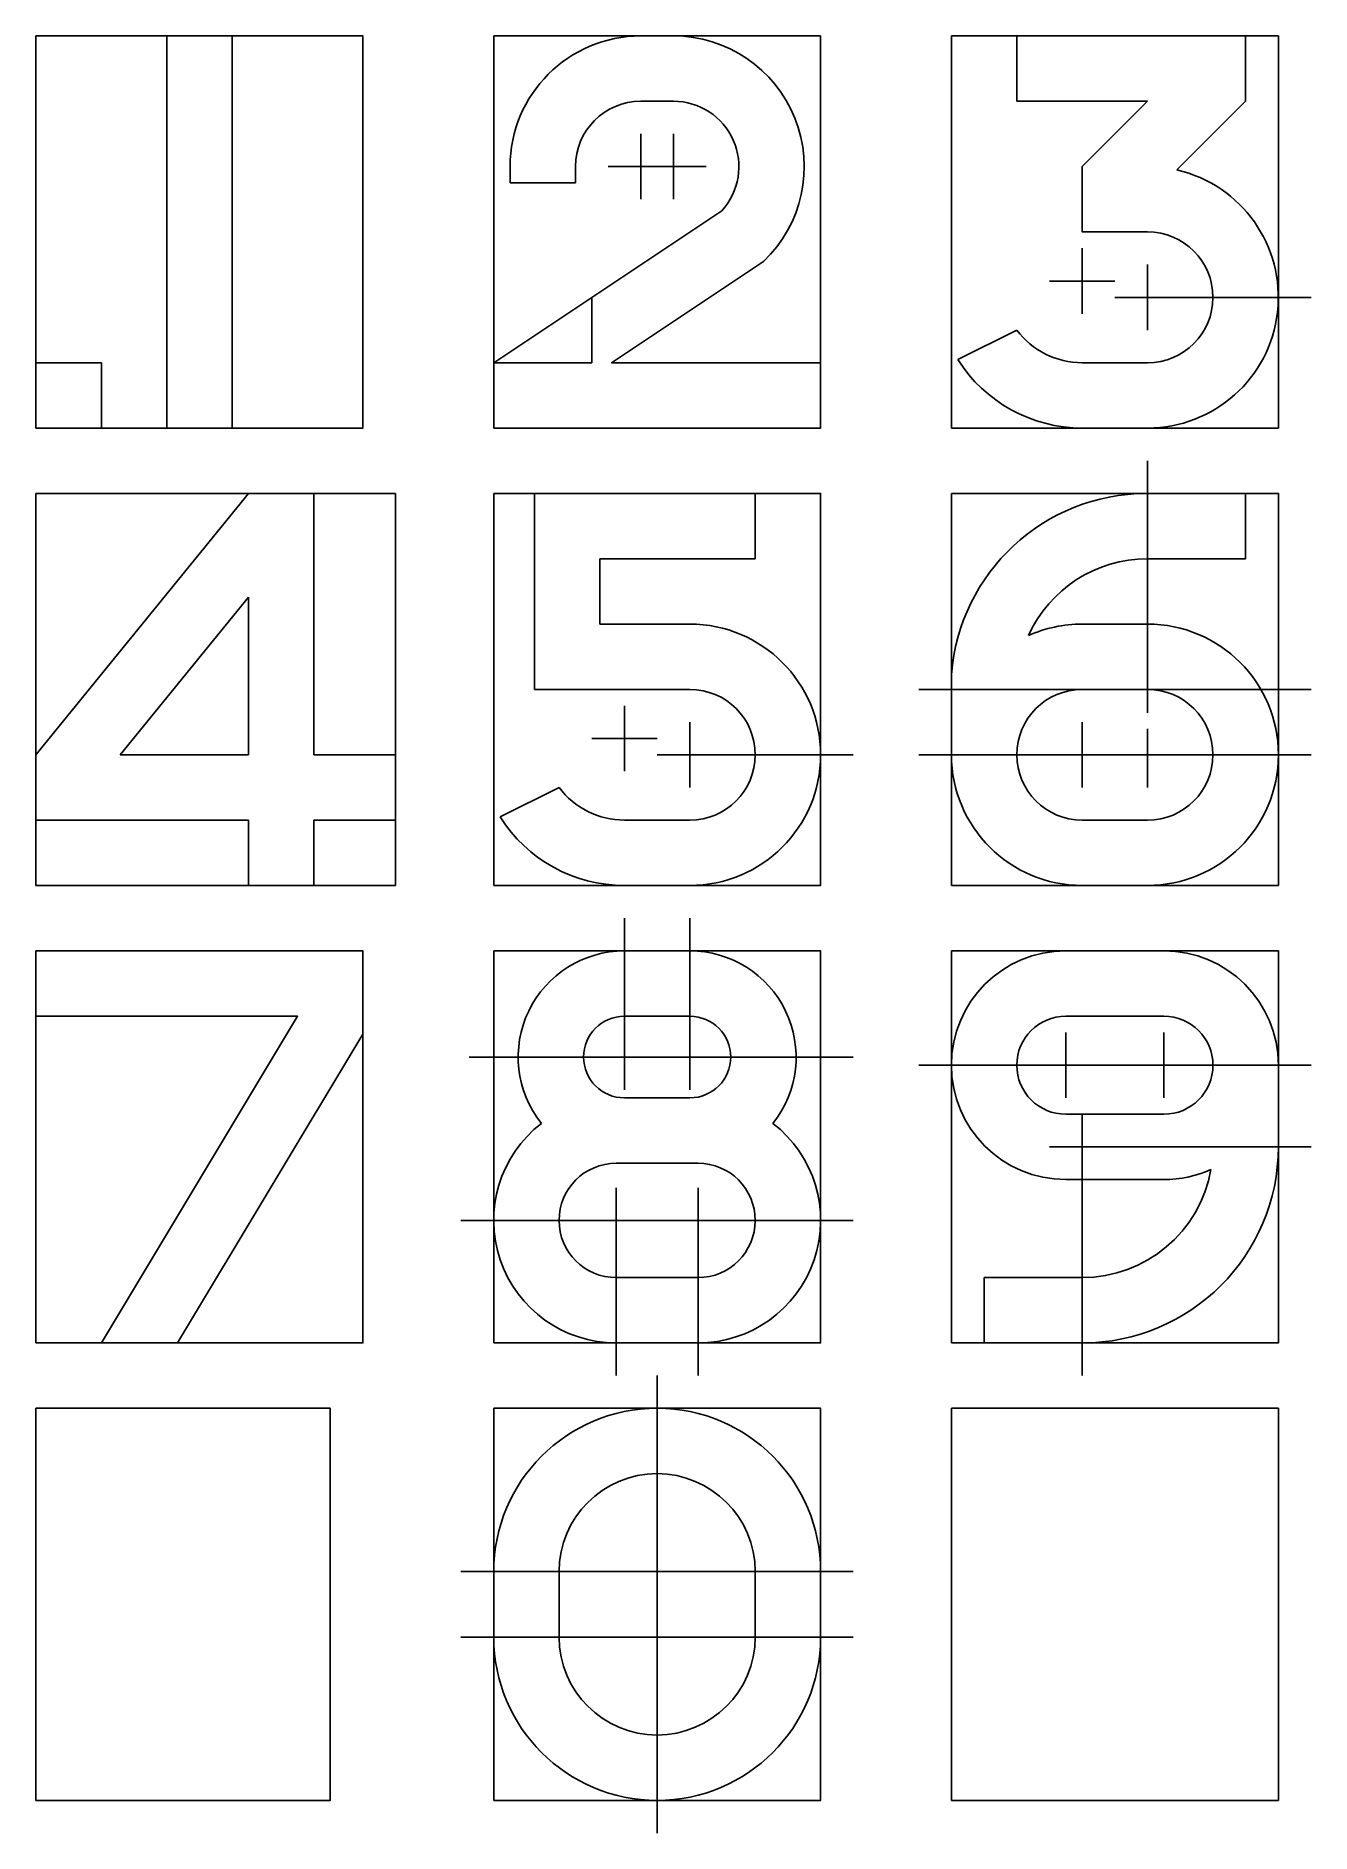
# Model space of a CAD drawing. Units: millimetres on the paper. Extents: x -95 to 100, y -140 to 135.
import ezdxf

# ---------------------------------------------------------------- set-up
doc = ezdxf.new("R2010")
doc.units = ezdxf.units.MM
for name, color, linetype in [('0-1', 7, 'Continuous'), ('0-2', 7, 'Continuous'), ('0-3', 7, 'Continuous')]:
    doc.layers.add(name, color=color, linetype=linetype)

msp = doc.modelspace()

# ---------------------------------------------------------------- linework, layer by layer
at = {"layer": '0-1'}
for p, q in [((-95, 135), (-95, 75)), ((25, 135), (-25, 135)), ((-25, 135), (-25, 75)), ((45, 135), (45, 75)), ((-2.5, 120), (-2.5, 110)), ((2.5, 120), (2.5, 110)), ((-7.5, 115), (7.5, 115)), ((65, 102.5), (65, 92.5)), ((75, 100), (75, 90)), ((60, 97.5), (70, 97.5)), ((-10, 85), (-10, 95)), ((70, 95), (100, 95)), ((-25, 85), (-10, 85)), ((75, 31.414), (75, 70)), ((-40, 65), (-95, 65)), ((-40, 5), (-40, 65)), ((-25, 65), (-25, 5)), ((45, 65), (45, 5)), ((40, 35), (100, 35)), ((-5, 32.5), (-5, 22.5)), ((-10, 27.5), (0, 27.5)), ((5, 30), (5, 20)), ((65, 30), (65, 20)), ((75, 28.981), (75, 20)), ((0, 25), (30, 25)), ((40, 25), (100, 25)), ((-5, 0), (-5, -26.25)), ((5, 0), (5, -26.25)), ((-95, -5), (-95, -65)), ((-25, -5), (-25, -65)), ((45, -5), (45, -65)), ((62.5, -17.5), (62.5, -27.5)), ((77.5, -17.5), (77.5, -27.5)), ((-28.75, -21.25), (30, -21.25)), ((40, -22.5), (100, -22.5)), ((65, -30), (65, -70)), ((60, -35), (100, -35)), ((-6.25, -41.25), (-6.25, -70)), ((6.25, -41.25), (6.25, -70)), ((-30, -46.25), (30, -46.25)), ((0, -70), (0, -140)), ((-25, -75), (-25, -135)), ((45, -75), (45, -135)), ((-30, -100), (30, -100)), ((-30, -110), (30, -110))]:
    msp.add_line(p, q, dxfattribs=at)
for points in [[(-95, 75), (-45, 75), (-45, 135), (-95, 135)], [(-25, 75), (25, 75), (25, 135)], [(45, 75), (95, 75), (95, 135), (45, 135)], [(-95, 65), (-95, 5), (-40, 5)], [(-25, 5), (25, 5), (25, 65), (-25, 65)], [(45, 5), (95, 5), (95, 65), (45, 65)], [(-95, -65), (-45, -65), (-45, -5), (-95, -5)], [(-25, -65), (25, -65), (25, -5), (-25, -5)], [(45, -65), (95, -65), (95, -5), (45, -5)], [(-25, -135), (25, -135), (25, -75), (-25, -75)], [(45, -135), (95, -135), (95, -75), (45, -75)]]:
    msp.add_lwpolyline(points, dxfattribs=at)
msp.add_lwpolyline([(-95, -135), (-50, -135), (-50, -75), (-95, -75)], close=True, dxfattribs=at)
at = {"layer": '0-2'}
for p, q in [((-2.5, 135), (2.5, 135)), ((55, 135), (55, 125)), ((55, 135), (90, 135)), ((-2.5, 125), (2.5, 125)), ((55, 125), (75, 125)), ((65, 115), (75, 125)), ((-22.5, 115), (-22.5, 112.5)), ((-12.5, 112.5), (-12.5, 115)), ((-22.5, 112.5), (-12.5, 112.5)), ((-25, 85), (9.883, 108.255)), ((55, 90), (45.975, 85.488)), ((-25, 75), (-25, 85)), ((65, 85), (75, 85)), ((75, 75), (65, 75)), ((-62.5, 65), (-95, 25)), ((-52.5, 65), (-62.5, 65)), ((-52.5, 65), (-52.5, 25)), ((15, 65), (-18.75, 65)), ((15, 65), (15, 55)), ((74.844, 65), (90, 65)), ((15, 55), (-8.75, 55)), ((-62.5, 49.142), (-82.115, 25)), ((-62.5, 49.142), (-62.5, 25)), ((65, 45), (75, 45)), ((45, 37.296), (45, 25)), ((65, 35), (75, 35)), ((-95, 25), (-95, 15)), ((-82.115, 25), (-62.5, 25)), ((-40, 25), (-52.5, 25)), ((-40, 15), (-40, 25)), ((-15, 20), (-24.025, 15.488)), ((-95, 15), (-62.5, 15)), ((-62.5, 15), (-62.5, 5)), ((-52.5, 15), (-40, 15)), ((-5, 15), (5, 15)), ((65, 15), (75, 15)), ((5, 5), (-5, 5)), ((65, 5), (75, 5)), ((-95, -5), (-95, -15)), ((-95, -5), (-45, -5)), ((-45, -5), (-45, -17.77)), ((-5, -5), (5, -5)), ((62.5, -5), (77.5, -5)), ((-5, -15), (5, -15)), ((62.5, -15), (77.5, -15)), ((-45, -17.77), (-73.338, -65)), ((95, -22.5), (95, -35)), ((-5, -27.5), (5, -27.5)), ((62.5, -30), (77.5, -30)), ((-6.25, -37.5), (6.25, -37.5)), ((62.5, -40), (77.5, -40)), ((-6.25, -55), (6.25, -55)), ((50, -65), (50, -55)), ((50, -55), (65, -55)), ((-73.338, -65), (-85, -65)), ((-6.25, -65), (6.25, -65)), ((65, -65), (50, -65)), ((-25, -110), (-25, -100)), ((-15, -100), (-15, -110)), ((15, -100), (15, -110)), ((25, -100), (25, -110))]:
    msp.add_line(p, q, dxfattribs=at)
msp.add_lwpolyline([(-75, 135), (-65, 135), (-65, 75), (-75, 75)], close=True, dxfattribs=at)
for points in [[(90, 135), (90, 125), (79.49, 114.49)], [(65, 115), (65, 105), (75, 105)], [(25, 85), (-6.972, 85), (16.268, 100.494)], [(-25, 75), (25, 75), (25, 85)], [(-18.75, 65), (-18.75, 35), (5, 35)], [(90, 65), (90, 55), (75, 55)], [(-8.75, 55), (-8.75, 45), (5, 45)], [(-62.5, 5), (-52.5, 5), (-52.5, 15)], [(-95, -15), (-55, -15), (-85, -65)]]:
    msp.add_lwpolyline(points, dxfattribs=at)
for centre, radius, start, end in [((-2.5, 115), 20, 90, 180), ((2.5, 115), 20, 313.50528, 90), ((-2.5, 115), 10, 90, 180), ((2.5, 115), 10, 317.58795, 90), ((75, 95), 20, 270, 77.02776), ((75, 95), 10, 270, 90), ((65, 97.5), 12.5, 216.8699, 270), ((65, 97.5), 22.5, 212.26857, 270), ((74.922, 34.989), 30.011, 90.14865, 175.59126), ((75, 35), 20, 90, 155.70481), ((5, 25), 20, 270, 90), ((65, 25), 20, 90, 114.29519), ((75, 25), 20, 270, 90), ((5, 25), 10, 270, 90), ((65, 25), 10, 90, 270), ((75, 25), 10, 270, 90), ((65, 25), 20, 180, 270), ((-5, 27.5), 12.5, 216.8699, 270), ((-5, 27.5), 22.5, 212.26857, 270), ((-5, -21.25), 16.25, 90, 218.63864), ((5, -21.25), 16.25, 321.36136, 90), ((62.5, -22.5), 17.5, 90, 270), ((77.5, -22.5), 17.5, 0, 90), ((-5, -21.25), 6.25, 90, 270), ((5, -21.25), 6.25, 270, 90), ((62.5, -22.5), 7.5, 90, 270), ((77.5, -22.5), 7.5, 270, 90), ((-6.25, -46.25), 18.75, 127.6102, 270), ((6.25, -46.25), 18.75, 270, 52.3898), ((65, -35), 30, 270, 0), ((-6.25, -46.25), 8.75, 90, 270), ((6.25, -46.25), 8.75, 270, 90), ((65, -35), 20, 270, 350.06632), ((77.5, -22.5), 17.5, 270, 294.29519), ((0, -100), 25, 0, 180), ((0, -100), 15, 0, 180), ((0, -110), 25, 180, 0), ((0, -110), 15, 180, 0)]:
    msp.add_arc(centre, radius, start, end, dxfattribs=at)
at = {"layer": '0-3'}
msp.add_lwpolyline([(-95, 85), (-85, 85), (-85, 75), (-95, 75)], close=True, dxfattribs=at)

doc.saveas('drawing.dxf')
